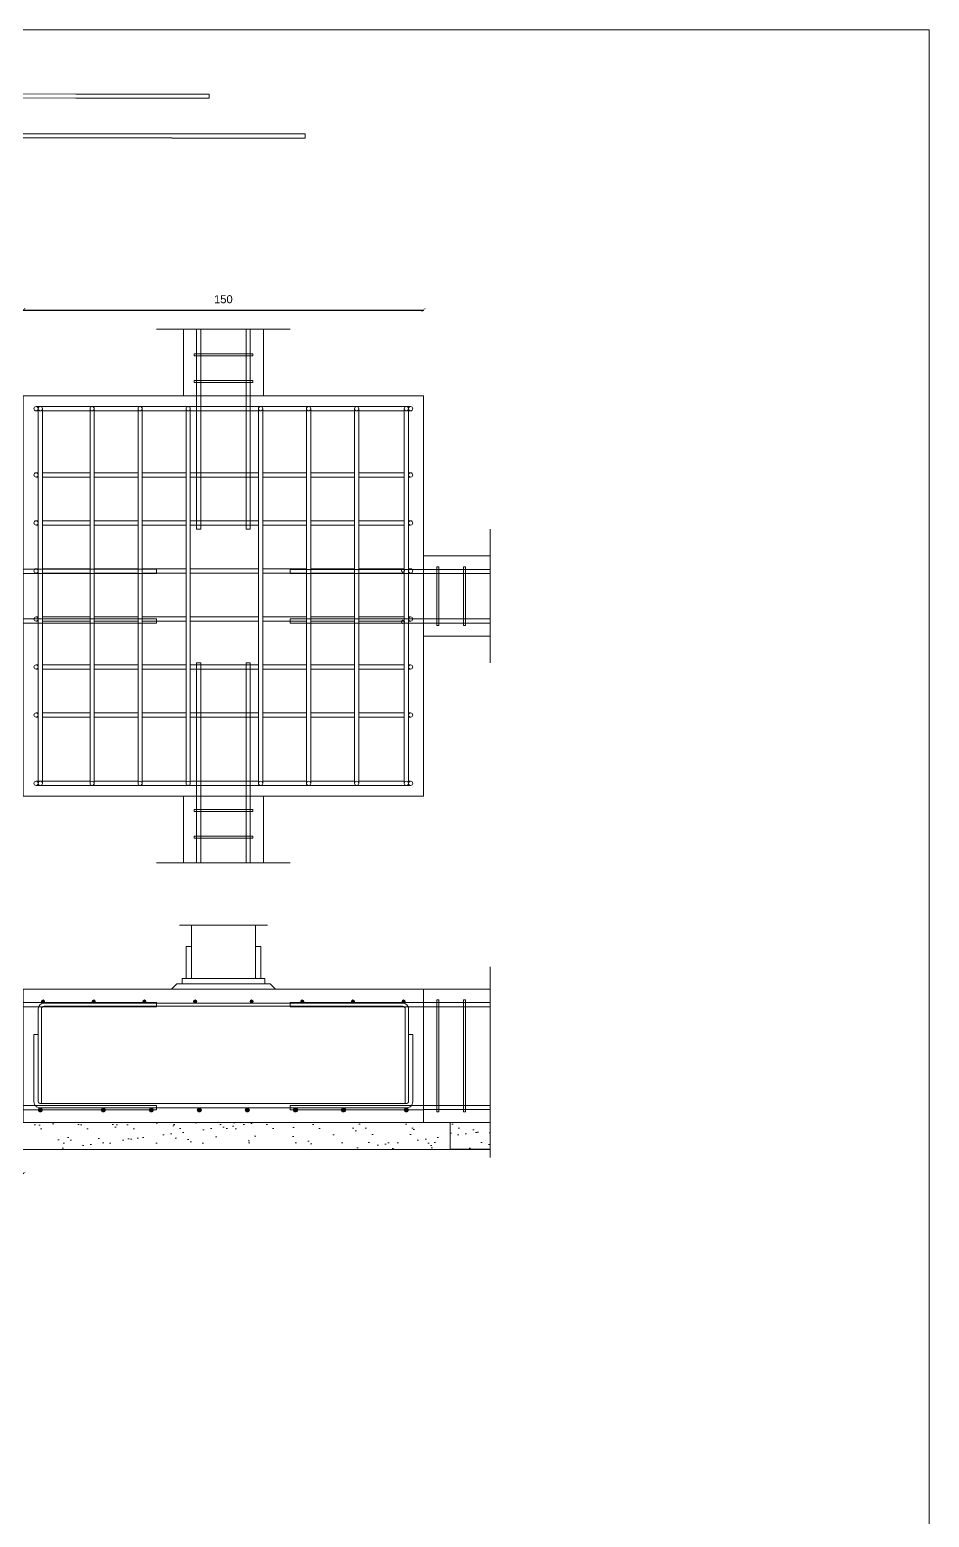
# Model space of a CAD drawing. Header units: millimetres. Extents: x 1415 to 3549, y 2194 to 4677.
# Drawn here: x 1772.3 to 1775.67, y 2338.82 to 2344.39 of the extents above; entities that cross this region are included whole.
import ezdxf

# ---------------------------------------------------------------- set-up
doc = ezdxf.new("R2010")
doc.units = ezdxf.units.MM
doc.linetypes.add('ACAD_ISO02W100', pattern=[15, 12, -3])
doc.layers.get('0').update_dxf_attribs({"plot": 0})
for name, color, linetype, lineweight in [('armature longitudinali', 5, 'Continuous', 9), ('bulloni', 170, 'Continuous', 15), ('giunti', 7, 'Continuous', 15), ('Layer4', 7, 'Continuous', 15), ('quote', 252, 'Continuous', 5), ('sezione', 18, 'ACAD_ISO02W100', 20), ('staffe', 10, 'Continuous', 9)]:
    doc.layers.add(name, color=color, linetype=linetype, lineweight=lineweight)
doc.styles.get("Standard").update_dxf_attribs({"font": 'arial.ttf'})
doc.dimstyles.new('quote c.a 1 sezione setti', dxfattribs={"dimtxt": 0.03, "dimasz": 0.015, "dimexe": 0.0005, "dimexo": 0.0015, "dimgap": 0.025, "dimtad": 2, "dimtih": 1, "dimtoh": 1, "dimdec": 0, "dimlfac": 100, "dimzin": 0, "dimdsep": 46, "dimtxsty": 'Standard', "dimblk": 'ARCHTICK', "dimcen": 0, "dimclre": 252, "dimadec": 0, "dimazin": 2, "dimtfac": 1, "dimtdec": 0, "dimtofl": 0, "dimtmove": 0, "dimatfit": 3, "dimfxl": 0.0035, "dimfxlon": 1, "dimtolj": 1, "dimtzin": 0, "dimarcsym": 0})

# ---------------------------------------------------------------- blocks, each defined once
blk = doc.blocks.new('*U221')
at = {"layer": 'armature longitudinali'}
blk.add_circle((0, 0), 0.008, dxfattribs=at)
blk = doc.blocks.new('*U222')
at = {"layer": 'Layer4', "color": 0, "linetype": 'ByBlock', "lineweight": -2, "transparency": 16777216}
blk.add_blockref('*U221', (0, 0), dxfattribs=at)
blk = doc.blocks.new('*U215')
at = {"layer": 'armature longitudinali'}
blk.add_circle((0, 0), 0.008, dxfattribs=at)
blk = doc.blocks.new('*U216')
at = {"layer": 'Layer4', "color": 0, "linetype": 'ByBlock', "lineweight": -2, "transparency": 16777216}
for p in [(0, 0), (0.18, 0), (0.36, 0), (0.54, 0), (0.72, 0), (0.9, 0)]:
    blk.add_blockref('*U215', p, dxfattribs=at)
blk = doc.blocks.new('*U217')
at = {"layer": 'armature longitudinali'}
blk.add_circle((0, 0), 0.008, dxfattribs=at)
blk = doc.blocks.new('*U218')
at = {"layer": 'Layer4', "color": 0, "linetype": 'ByBlock', "lineweight": -2, "transparency": 16777216}
blk.add_blockref('*U217', (0, 0), dxfattribs=at)
blk = doc.blocks.new('*U219')
at = {"layer": 'armature longitudinali'}
blk.add_circle((0, 0), 0.006, dxfattribs=at)
blk = doc.blocks.new('*U220')
at = {"layer": 'Layer4', "color": 0, "linetype": 'ByBlock', "lineweight": -2, "transparency": 16777216}
for p in [(0, 0), (0.19, 0), (0.38, 0), (0.57, 0)]:
    blk.add_blockref('*U219', p, dxfattribs=at)
blk = doc.blocks.new('*U223')
at = {"layer": 'armature longitudinali'}
blk.add_circle((0, 0), 0.006, dxfattribs=at)
blk = doc.blocks.new('*U224')
at = {"layer": 'Layer4', "color": 0, "linetype": 'ByBlock', "lineweight": -2, "transparency": 16777216}
for p in [(0, 0), (0.19, 0), (0.38, 0), (0.57, 0)]:
    blk.add_blockref('*U223', p, dxfattribs=at)
blk = doc.blocks.new('*U259')
at = {"layer": 'staffe'}
blk.add_lwpolyline([(-0.004, -0.11), (-0.004, 0.11), (0.004, 0.11), (0.004, -0.11), (-0.004, -0.11), (-0.004, -0.11)], dxfattribs=at)
blk = doc.blocks.new('*U260')
at = {"layer": 'Layer4', "color": 0, "linetype": 'ByBlock', "lineweight": -2, "transparency": 16777216}
for p in [(0, 0), (0.1, 0)]:
    blk.add_blockref('*U259', p, dxfattribs=at)
blk = doc.blocks.new('*U255')
at = {"layer": 'staffe'}
blk.add_lwpolyline([(-0.004, -0.11), (-0.004, 0.11), (0.004, 0.11), (0.004, -0.11), (-0.004, -0.11), (-0.004, -0.11)], dxfattribs=at)
blk = doc.blocks.new('*U256')
at = {"layer": 'Layer4', "color": 0, "linetype": 'ByBlock', "lineweight": -2, "transparency": 16777216}
for p in [(0, 0), (0.1, 0)]:
    blk.add_blockref('*U255', p, dxfattribs=at)
blk = doc.blocks.new('*U257')
at = {"layer": 'staffe'}
blk.add_lwpolyline([(-0.004, -0.11), (-0.004, 0.11), (0.004, 0.11), (0.004, -0.11), (-0.004, -0.11), (-0.004, -0.11)], dxfattribs=at)
blk = doc.blocks.new('*U258')
at = {"layer": 'Layer4', "color": 0, "linetype": 'ByBlock', "lineweight": -2, "transparency": 16777216}
for p in [(0, 0), (0.1, 0)]:
    blk.add_blockref('*U257', p, dxfattribs=at)
blk = doc.blocks.new('_ArchTick')
at = {"color": 0, "linetype": 'ByBlock', "const_width": 0.15}
blk.add_lwpolyline([(-0.5, -0.5), (0.5, 0.5)], dxfattribs=at)
blk = doc.blocks.new('*D271')
at = {"layer": 'Defpoints', "color": 0, "transparency": 16777216}
for p in [(1771.6771, 2340.1957), (1772.2771, 2340.1418), (1771.6771, 2340.1035)]:
    blk.add_point(p, dxfattribs=at)
at = {"layer": 'quote', "color": 252, "lineweight": -2, "transparency": 16777216}
for p, q in [((1771.6771, 2340.107), (1771.6771, 2340.103)), ((1772.2771, 2340.107), (1772.2771, 2340.103))]:
    blk.add_line(p, q, dxfattribs=at)
at = {"layer": 'quote', "color": 0, "linetype": 'Continuous', "lineweight": -2, "transparency": 16777216}
blk.add_line((1772.2771, 2340.1035), (1771.6771, 2340.1035), dxfattribs=at)
at = {"layer": 'quote', "color": 0, "lineweight": -2, "transparency": 16777216, "xscale": 0.015, "yscale": 0.015, "zscale": 0.015, "rotation": 180}
blk.add_blockref('_ArchTick', (1771.6771, 2340.1035), dxfattribs=at)
at = {"layer": 'quote', "color": 0, "lineweight": -2, "transparency": 16777216, "xscale": 0.015, "yscale": 0.015, "zscale": 0.015}
blk.add_blockref('_ArchTick', (1772.2771, 2340.1035), dxfattribs=at)
at = {"layer": 'quote', "color": 0, "transparency": 16777216, "insert": (1771.9771, 2340.0645), "char_height": 0.03, "width": 1.64748, "attachment_point": 5}
blk.add_mtext('\\A1;{\\H0.66667x;po6, 8\\A0;\\fBahnschrift Light|b0|i0|c0|p34;∅8/10  L=60}', dxfattribs=at)
blk = doc.blocks.new('*D373')
at = {"layer": 'Defpoints', "color": 0, "transparency": 16777216}
for p in [(1773.7771, 2343.3408), (1772.2771, 2342.8092), (1773.7771, 2342.8092)]:
    blk.add_point(p, dxfattribs=at)
at = {"layer": 'quote', "color": 252, "lineweight": -2, "transparency": 16777216}
for p, q in [((1772.2771, 2343.3373), (1772.2771, 2343.3413)), ((1773.7771, 2343.3373), (1773.7771, 2343.3413))]:
    blk.add_line(p, q, dxfattribs=at)
at = {"layer": 'quote', "color": 0, "linetype": 'Continuous', "lineweight": -2, "transparency": 16777216}
blk.add_line((1772.2771, 2343.3408), (1773.7771, 2343.3408), dxfattribs=at)
at = {"layer": 'quote', "color": 0, "lineweight": -2, "transparency": 16777216, "xscale": 0.015, "yscale": 0.015, "zscale": 0.015, "rotation": 180}
blk.add_blockref('_ArchTick', (1772.2771, 2343.3408), dxfattribs=at)
at = {"layer": 'quote', "color": 0, "lineweight": -2, "transparency": 16777216, "xscale": 0.015, "yscale": 0.015, "zscale": 0.015}
blk.add_blockref('_ArchTick', (1773.7771, 2343.3408), dxfattribs=at)
at = {"layer": 'quote', "color": 0, "transparency": 16777216, "insert": (1773.0271, 2343.3812), "char_height": 0.03, "attachment_point": 5}
blk.add_mtext('\\A1;150', dxfattribs=at)
blk = doc.blocks.new('*U1012')
at = {"layer": 'staffe'}
blk.add_lwpolyline([(0.004, -0.026), (0.004, 0.21), (-0.004, 0.21), (-0.004, -0.21), (0.004, -0.21), (0.004, -0.026)], dxfattribs=at)
blk = doc.blocks.new('*U1013')
at = {"layer": 'Layer4', "color": 0, "linetype": 'ByBlock', "lineweight": -2, "transparency": 16777216}
for p in [(-0.1, 0), (0, 0)]:
    blk.add_blockref('*U1012', p, dxfattribs=at)
blk = doc.blocks.new('*U1072')
at = {"layer": 'armature longitudinali'}
blk.add_circle((0, 0), 0.008, dxfattribs=at)
blk = doc.blocks.new('*U1073')
at = {"layer": 'Layer4', "color": 0, "linetype": 'ByBlock', "lineweight": -2, "transparency": 16777216}
blk.add_blockref('*U1072', (0, 0), dxfattribs=at)
blk = doc.blocks.new('*U1070')
at = {"layer": 'armature longitudinali'}
blk.add_circle((0, 0), 0.008, dxfattribs=at)
blk = doc.blocks.new('*U1071')
at = {"layer": 'Layer4', "color": 0, "linetype": 'ByBlock', "lineweight": -2, "transparency": 16777216}
blk.add_blockref('*U1070', (0, 0), dxfattribs=at)
blk = doc.blocks.new('*U1076')
at = {"layer": 'armature longitudinali'}
blk.add_circle((0, 0), 0.008, dxfattribs=at)
blk = doc.blocks.new('*U1077')
at = {"layer": 'Layer4', "color": 0, "linetype": 'ByBlock', "lineweight": -2, "transparency": 16777216}
blk.add_blockref('*U1076', (0, 0), dxfattribs=at)
blk = doc.blocks.new('*U1074')
at = {"layer": 'armature longitudinali'}
blk.add_circle((0, 0), 0.008, dxfattribs=at)
blk = doc.blocks.new('*U1075')
at = {"layer": 'Layer4', "color": 0, "linetype": 'ByBlock', "lineweight": -2, "transparency": 16777216}
blk.add_blockref('*U1074', (0, 0), dxfattribs=at)
blk = doc.blocks.new('*U1060')
at = {"layer": 'armature longitudinali'}
blk.add_circle((0, 0), 0.008, dxfattribs=at)
blk = doc.blocks.new('*U1061')
at = {"layer": 'armature longitudinali', "color": 0, "linetype": 'ByBlock', "lineweight": -2, "transparency": 16777216}
for p in [(0, 0), (0.18, 0), (0.36, 0), (0.54, 0), (0.72, 0), (0.9, 0)]:
    blk.add_blockref('*U1060', p, dxfattribs=at)
blk = doc.blocks.new('*U1062')
at = {"layer": 'armature longitudinali'}
blk.add_circle((0, 0), 0.008, dxfattribs=at)
blk = doc.blocks.new('*U1063')
at = {"layer": 'Layer4', "color": 0, "linetype": 'ByBlock', "lineweight": -2, "transparency": 16777216}
blk.add_blockref('*U1062', (0, 0), dxfattribs=at)
blk = doc.blocks.new('*U1064')
at = {"layer": 'armature longitudinali'}
blk.add_circle((0, 0), 0.008, dxfattribs=at)
blk = doc.blocks.new('*U1065')
at = {"layer": 'Layer4', "color": 0, "linetype": 'ByBlock', "lineweight": -2, "transparency": 16777216}
blk.add_blockref('*U1064', (0, 0), dxfattribs=at)
blk = doc.blocks.new('*U1066')
at = {"layer": 'armature longitudinali'}
blk.add_circle((0, 0), 0.008, dxfattribs=at)
blk = doc.blocks.new('*U1067')
at = {"layer": 'Layer4', "color": 0, "linetype": 'ByBlock', "lineweight": -2, "transparency": 16777216}
for p in [(0, 0), (0.18, 0), (0.36, 0), (0.54, 0), (0.72, 0), (0.9, 0)]:
    blk.add_blockref('*U1066', p, dxfattribs=at)
blk = doc.blocks.new('*U1068')
at = {"layer": 'armature longitudinali'}
blk.add_circle((0, 0), 0.008, dxfattribs=at)
blk = doc.blocks.new('*U1069')
at = {"layer": 'Layer4', "color": 0, "linetype": 'ByBlock', "lineweight": -2, "transparency": 16777216}
blk.add_blockref('*U1068', (0, 0), dxfattribs=at)
blk = doc.blocks.new('*U1058')
at = {"layer": 'armature longitudinali'}
blk.add_circle((0, 0), 0.008, dxfattribs=at)
blk = doc.blocks.new('*U1059')
at = {"layer": 'Layer4', "color": 0, "linetype": 'ByBlock', "lineweight": -2, "transparency": 16777216}
blk.add_blockref('*U1058', (0, 0), dxfattribs=at)
blk = doc.blocks.new('*U1104')
at = {"layer": 'armature longitudinali'}
blk.add_circle((0, 0), 0.008, dxfattribs=at)
blk = doc.blocks.new('*U1105')
at = {"layer": 'Layer4', "color": 0, "linetype": 'ByBlock', "lineweight": -2, "transparency": 16777216}
blk.add_blockref('*U1104', (0, 0), dxfattribs=at)
blk = doc.blocks.new('*U1094')
at = {"layer": 'armature longitudinali'}
blk.add_circle((0, 0), 0.008, dxfattribs=at)
blk = doc.blocks.new('*U1095')
at = {"layer": 'Layer4', "color": 0, "linetype": 'ByBlock', "lineweight": -2, "transparency": 16777216}
blk.add_blockref('*U1094', (0, 0), dxfattribs=at)
blk = doc.blocks.new('*U1096')
at = {"layer": 'armature longitudinali'}
blk.add_circle((0, 0), 0.008, dxfattribs=at)
blk = doc.blocks.new('*U1097')
at = {"layer": 'Layer4', "color": 0, "linetype": 'ByBlock', "lineweight": -2, "transparency": 16777216}
blk.add_blockref('*U1096', (0, 0), dxfattribs=at)
blk = doc.blocks.new('*U1098')
at = {"layer": 'armature longitudinali'}
blk.add_circle((0, 0), 0.008, dxfattribs=at)
blk = doc.blocks.new('*U1099')
at = {"layer": 'Layer4', "color": 0, "linetype": 'ByBlock', "lineweight": -2, "transparency": 16777216}
blk.add_blockref('*U1098', (0, 0), dxfattribs=at)
blk = doc.blocks.new('*U1100')
at = {"layer": 'armature longitudinali'}
blk.add_circle((0, 0), 0.008, dxfattribs=at)
blk = doc.blocks.new('*U1101')
at = {"layer": 'Layer4', "color": 0, "linetype": 'ByBlock', "lineweight": -2, "transparency": 16777216}
blk.add_blockref('*U1100', (0, 0), dxfattribs=at)
blk = doc.blocks.new('*U1102')
at = {"layer": 'armature longitudinali'}
blk.add_circle((0, 0), 0.008, dxfattribs=at)
blk = doc.blocks.new('*U1103')
at = {"layer": 'Layer4', "color": 0, "linetype": 'ByBlock', "lineweight": -2, "transparency": 16777216}
blk.add_blockref('*U1102', (0, 0), dxfattribs=at)
blk = doc.blocks.new('*U1080')
at = {"layer": 'armature longitudinali'}
blk.add_circle((0, 0), 0.008, dxfattribs=at)
blk = doc.blocks.new('*U1081')
at = {"layer": 'Layer4', "color": 0, "linetype": 'ByBlock', "lineweight": -2, "transparency": 16777216}
blk.add_blockref('*U1080', (0, 0), dxfattribs=at)
blk = doc.blocks.new('*U1078')
at = {"layer": 'armature longitudinali'}
blk.add_circle((0, 0), 0.008, dxfattribs=at)
blk = doc.blocks.new('*U1079')
at = {"layer": 'Layer4', "color": 0, "linetype": 'ByBlock', "lineweight": -2, "transparency": 16777216}
blk.add_blockref('*U1078', (0, 0), dxfattribs=at)
blk = doc.blocks.new('*U1092')
at = {"layer": 'armature longitudinali'}
blk.add_circle((0, 0), 0.008, dxfattribs=at)
blk = doc.blocks.new('*U1093')
at = {"layer": 'Layer4', "color": 0, "linetype": 'ByBlock', "lineweight": -2, "transparency": 16777216}
blk.add_blockref('*U1092', (0, 0), dxfattribs=at)
blk = doc.blocks.new('*U1082')
at = {"layer": 'armature longitudinali'}
blk.add_circle((0, 0), 0.008, dxfattribs=at)
blk = doc.blocks.new('*U1083')
at = {"layer": 'Layer4', "color": 0, "linetype": 'ByBlock', "lineweight": -2, "transparency": 16777216}
blk.add_blockref('*U1082', (0, 0), dxfattribs=at)
blk = doc.blocks.new('*U1084')
at = {"layer": 'armature longitudinali'}
blk.add_circle((0, 0), 0.008, dxfattribs=at)
blk = doc.blocks.new('*U1085')
at = {"layer": 'Layer4', "color": 0, "linetype": 'ByBlock', "lineweight": -2, "transparency": 16777216}
blk.add_blockref('*U1084', (0, 0), dxfattribs=at)
blk = doc.blocks.new('*U1086')
at = {"layer": 'armature longitudinali'}
blk.add_circle((0, 0), 0.008, dxfattribs=at)
blk = doc.blocks.new('*U1087')
at = {"layer": 'Layer4', "color": 0, "linetype": 'ByBlock', "lineweight": -2, "transparency": 16777216}
blk.add_blockref('*U1086', (0, 0), dxfattribs=at)
blk = doc.blocks.new('*U1088')
at = {"layer": 'armature longitudinali'}
blk.add_circle((0, 0), 0.008, dxfattribs=at)
blk = doc.blocks.new('*U1089')
at = {"layer": 'Layer4', "color": 0, "linetype": 'ByBlock', "lineweight": -2, "transparency": 16777216}
blk.add_blockref('*U1088', (0, 0), dxfattribs=at)
blk = doc.blocks.new('*U1090')
at = {"layer": 'armature longitudinali'}
blk.add_circle((0, 0), 0.008, dxfattribs=at)
blk = doc.blocks.new('*U1091')
at = {"layer": 'Layer4', "color": 0, "linetype": 'ByBlock', "lineweight": -2, "transparency": 16777216}
blk.add_blockref('*U1090', (0, 0), dxfattribs=at)

msp = doc.modelspace()

# ---------------------------------------------------------------- hatches: boundary and pattern name
at = {"layer": 'Layer4', "transparency": 33554687}
h = msp.add_hatch(color=0, dxfattribs=at)
h.dxf.hatch_style = 1
h.paths.add_polyline_path([(1772.3571, 2340.7494, 1), (1772.3451, 2340.7494, 1)])
h = msp.add_hatch(color=0, dxfattribs=at)
h.dxf.hatch_style = 1
h.paths.add_polyline_path([(1772.5471, 2340.7494, 1), (1772.5351, 2340.7494, 1)])
h = msp.add_hatch(color=0, dxfattribs=at)
h.dxf.hatch_style = 1
h.paths.add_polyline_path([(1772.7371, 2340.7494, 1), (1772.7251, 2340.7494, 1)])
h = msp.add_hatch(color=0, dxfattribs=at)
h.dxf.hatch_style = 1
h.paths.add_polyline_path([(1772.9271, 2340.7494, 1), (1772.9151, 2340.7494, 1)])
h = msp.add_hatch(color=0, dxfattribs=at)
h.dxf.hatch_style = 1
h.paths.add_polyline_path([(1773.1391, 2340.7494, 1), (1773.1271, 2340.7494, 1)])
h = msp.add_hatch(color=0, dxfattribs=at)
h.dxf.hatch_style = 1
h.paths.add_polyline_path([(1773.3291, 2340.7494, 1), (1773.3171, 2340.7494, 1)])
h = msp.add_hatch(color=0, dxfattribs=at)
h.dxf.hatch_style = 1
h.paths.add_polyline_path([(1773.5191, 2340.7494, 1), (1773.5071, 2340.7494, 1)])
h = msp.add_hatch(color=0, dxfattribs=at)
h.dxf.hatch_style = 1
h.paths.add_polyline_path([(1773.7091, 2340.7494, 1), (1773.6971, 2340.7494, 1)])
h = msp.add_hatch(color=0, dxfattribs=at)
h.dxf.hatch_style = 1
h.paths.add_polyline_path([(1772.3491, 2340.3434, 1), (1772.3331, 2340.3434, 1)])
h = msp.add_hatch(color=0, dxfattribs=at)
h.dxf.hatch_style = 1
h.paths.add_polyline_path([(1772.5851, 2340.3434, 1), (1772.5691, 2340.3434, 1)])
h = msp.add_hatch(color=0, dxfattribs=at)
h.dxf.hatch_style = 1
h.paths.add_polyline_path([(1772.7651, 2340.3434, 1), (1772.7491, 2340.3434, 1)])
h = msp.add_hatch(color=0, dxfattribs=at)
h.dxf.hatch_style = 1
h.paths.add_polyline_path([(1772.9451, 2340.3434, 1), (1772.9291, 2340.3434, 1)])
h = msp.add_hatch(color=0, dxfattribs=at)
h.dxf.hatch_style = 1
h.paths.add_polyline_path([(1773.1251, 2340.3434, 1), (1773.1091, 2340.3434, 1)])
h = msp.add_hatch(color=0, dxfattribs=at)
h.dxf.hatch_style = 1
h.paths.add_polyline_path([(1773.3051, 2340.3434, 1), (1773.2891, 2340.3434, 1)])
h = msp.add_hatch(color=0, dxfattribs=at)
h.dxf.hatch_style = 1
h.paths.add_polyline_path([(1773.4851, 2340.3434, 1), (1773.4691, 2340.3434, 1)])
h = msp.add_hatch(color=0, dxfattribs=at)
h.dxf.hatch_style = 1
h.paths.add_polyline_path([(1773.7211, 2340.3434, 1), (1773.7051, 2340.3434, 1)])
at = {"layer": 'Layer4', "true_color": 0xc7c8ca}
h = msp.add_hatch(dxfattribs=at)
h.set_pattern_fill('AR-SAND', color=9, scale=0.0022)
h.paths.add_polyline_path([(1773.8772, 2340.2954), (1773.8772, 2340.2954), (1772.7126, 2340.2954), (1772.1771, 2340.2954), (1772.1772, 2340.1954), (1773.8772, 2340.1954)])
h = msp.add_hatch(dxfattribs=at)
h.set_pattern_fill('AR-SAND', color=9, scale=0.0022)
h.paths.add_polyline_path([(1773.8771, 2340.2954), (1774.0271, 2340.2954), (1774.0271, 2340.1953), (1773.8771, 2340.1954)])
h = msp.add_hatch(dxfattribs=at)
h.set_pattern_fill('AR-SAND', color=9, scale=0.0022)
h.paths.add_polyline_path([(1773.8772, 2340.296), (1774.0272, 2340.296), (1774.0272, 2340.1959), (1773.8772, 2340.196)])

# ---------------------------------------------------------------- linework, layer by layer
at = {"layer": 'armature longitudinali'}
for p, q in [((1772.8336, 2343.9862), (1769.8336, 2343.9847)), ((1773.7771, 2340.3449), (1774.0272, 2340.3448))]:
    msp.add_line(p, q, dxfattribs=at)
for points in [[(1772.4743, 2344.1505), (1769.4743, 2344.152)], [(1772.4743, 2344.1345), (1772.9743, 2344.1345), (1772.9743, 2344.1505), (1772.4743, 2344.1505)], [(1772.4743, 2344.1345), (1769.4743, 2344.136)], [(1772.8336, 2344.0007), (1769.8336, 2344.0007)], [(1772.8336, 2343.9852), (1773.3336, 2343.9852), (1773.3336, 2344.0012), (1772.8336, 2344.0012)], [(1772.9261, 2343.2691), (1772.9261, 2342.5191), (1772.9421, 2342.5191), (1772.9421, 2343.2691)], [(1773.1121, 2343.2691), (1773.1121, 2342.5191), (1773.1281, 2342.5191), (1773.1281, 2343.2691)], [(1773.7291, 2342.9791), (1772.3251, 2342.9791)], [(1772.3331, 2341.5668), (1772.3331, 2342.9708)], [(1772.3491, 2341.5671), (1772.3491, 2342.9711)], [(1772.5272, 2341.5668), (1772.5272, 2342.9708)], [(1772.5432, 2341.5671), (1772.5432, 2342.9711)], [(1772.7072, 2341.5668), (1772.7072, 2342.9708)], [(1772.7232, 2341.5671), (1772.7232, 2342.9711)], [(1772.8872, 2341.5668), (1772.8872, 2342.9708)], [(1772.9032, 2341.5671), (1772.9032, 2342.9711)], [(1773.1588, 2341.5668), (1773.1588, 2342.9708)], [(1773.1748, 2341.5671), (1773.1748, 2342.9711)], [(1773.3388, 2341.5668), (1773.3388, 2342.9708)], [(1773.3548, 2341.5671), (1773.3548, 2342.9711)], [(1773.5188, 2341.5668), (1773.5188, 2342.9708)], [(1773.5348, 2341.5671), (1773.5348, 2342.9711)], [(1773.7051, 2341.5671), (1773.7051, 2342.9708)], [(1773.7211, 2341.5671), (1773.7211, 2342.9711)], [(1772.3331, 2342.9631), (1772.3254, 2342.9631)], [(1772.5272, 2342.9631), (1772.3491, 2342.9631)], [(1772.7072, 2342.9631), (1772.5432, 2342.9631)], [(1772.8872, 2342.9631), (1772.7232, 2342.9631)], [(1773.1588, 2342.9631), (1772.9032, 2342.9631)], [(1773.3388, 2342.9631), (1773.1748, 2342.9631)], [(1773.5188, 2342.9631), (1773.3548, 2342.9631)], [(1773.7051, 2342.9631), (1773.5348, 2342.9631)], [(1773.7294, 2342.9631), (1773.7211, 2342.9631)], [(1772.3331, 2342.7151), (1772.3249, 2342.7151)], [(1772.3331, 2342.7311), (1772.3251, 2342.7311)], [(1772.5272, 2342.7311), (1772.3491, 2342.7311)], [(1772.5272, 2342.7151), (1772.3491, 2342.7151)], [(1772.7072, 2342.7311), (1772.5432, 2342.7311)], [(1772.7072, 2342.7151), (1772.5432, 2342.7151)], [(1772.8872, 2342.7311), (1772.7232, 2342.7311)], [(1772.8872, 2342.7151), (1772.7232, 2342.7151)], [(1773.1588, 2342.7311), (1772.9032, 2342.7311)], [(1773.1588, 2342.7151), (1772.9032, 2342.7151)], [(1773.3388, 2342.7311), (1773.1748, 2342.7311)], [(1773.3388, 2342.7151), (1773.1748, 2342.7151)], [(1773.5188, 2342.7311), (1773.3548, 2342.7311)], [(1773.5188, 2342.7151), (1773.3548, 2342.7151)], [(1773.7051, 2342.7311), (1773.5348, 2342.7311)], [(1773.7051, 2342.7151), (1773.5348, 2342.7151)], [(1773.7291, 2342.7311), (1773.7211, 2342.7311)], [(1773.7291, 2342.7151), (1773.7211, 2342.7151)], [(1772.3331, 2342.5511), (1772.3251, 2342.5511)], [(1772.3331, 2342.5351), (1772.3251, 2342.5351)], [(1772.5272, 2342.5511), (1772.3491, 2342.5511)], [(1772.5272, 2342.5351), (1772.3491, 2342.5351)], [(1772.7072, 2342.5511), (1772.5432, 2342.5511)], [(1772.7072, 2342.5351), (1772.5432, 2342.5351)], [(1772.8872, 2342.5511), (1772.7232, 2342.5511)], [(1772.8872, 2342.5351), (1772.7232, 2342.5351)], [(1773.1588, 2342.5511), (1772.9032, 2342.5511)], [(1773.1588, 2342.5351), (1772.9032, 2342.5351)], [(1773.3388, 2342.5511), (1773.1748, 2342.5511)], [(1773.3388, 2342.5351), (1773.1748, 2342.5351)], [(1773.5188, 2342.5511), (1773.3548, 2342.5511)], [(1773.5188, 2342.5351), (1773.3548, 2342.5351)], [(1773.7051, 2342.5511), (1773.5348, 2342.5511)], [(1773.7051, 2342.5351), (1773.5348, 2342.5351)], [(1773.7291, 2342.5511), (1773.7211, 2342.5511)], [(1773.7291, 2342.5351), (1773.7211, 2342.5351)], [(1772.2771, 2342.3536), (1772.7771, 2342.3536), (1772.7771, 2342.3696), (1772.2771, 2342.3696)], [(1772.3331, 2342.3551), (1772.3249, 2342.3551)], [(1772.3331, 2342.3711), (1772.3251, 2342.3711)], [(1772.5272, 2342.3711), (1772.3491, 2342.3711)], [(1772.5272, 2342.3551), (1772.3491, 2342.3551)], [(1772.7072, 2342.3711), (1772.5432, 2342.3711)], [(1772.7072, 2342.3551), (1772.5432, 2342.3551)], [(1772.8872, 2342.3711), (1772.7232, 2342.3711)], [(1772.8872, 2342.3551), (1772.7232, 2342.3551)], [(1773.1588, 2342.3711), (1772.9032, 2342.3711)], [(1773.1588, 2342.3551), (1772.9032, 2342.3551)], [(1773.3388, 2342.3711), (1773.1748, 2342.3711)], [(1773.3388, 2342.3551), (1773.1748, 2342.3551)], [(1774.0271, 2342.3531), (1773.2771, 2342.3531), (1773.2771, 2342.3691), (1774.0271, 2342.3691)], [(1773.5188, 2342.3711), (1773.3548, 2342.3711)], [(1773.5188, 2342.3551), (1773.3548, 2342.3551)], [(1773.7051, 2342.3711), (1773.5348, 2342.3711)], [(1773.7051, 2342.3551), (1773.5348, 2342.3551)], [(1773.7291, 2342.3711), (1773.7211, 2342.3711)], [(1773.7294, 2342.3551), (1773.7211, 2342.3551)], [(1772.3331, 2342.1911), (1772.3251, 2342.1911)], [(1772.5272, 2342.1911), (1772.3491, 2342.1911)], [(1772.7072, 2342.1911), (1772.5432, 2342.1911)], [(1772.8872, 2342.1911), (1772.7232, 2342.1911)], [(1773.1588, 2342.1911), (1772.9032, 2342.1911)], [(1773.3388, 2342.1911), (1773.1748, 2342.1911)], [(1773.5188, 2342.1911), (1773.3548, 2342.1911)], [(1773.7051, 2342.1911), (1773.5348, 2342.1911)], [(1773.7291, 2342.1911), (1773.7211, 2342.1911)], [(1772.2771, 2342.1676), (1772.7771, 2342.1676), (1772.7771, 2342.1836), (1772.2771, 2342.1836)], [(1772.3331, 2342.1751), (1772.3251, 2342.1751)], [(1772.5272, 2342.1751), (1772.3491, 2342.1751)], [(1772.7072, 2342.1751), (1772.5432, 2342.1751)], [(1772.8872, 2342.1751), (1772.7232, 2342.1751)], [(1773.1588, 2342.1751), (1772.9032, 2342.1751)], [(1773.3388, 2342.1751), (1773.1748, 2342.1751)], [(1774.0271, 2342.1671), (1773.2771, 2342.1671), (1773.2771, 2342.1831), (1774.0271, 2342.1831)], [(1773.5188, 2342.1751), (1773.3548, 2342.1751)], [(1773.7051, 2342.1751), (1773.5348, 2342.1751)], [(1773.7294, 2342.1751), (1773.7211, 2342.1751)], [(1772.3331, 2342.0111), (1772.3251, 2342.0111)], [(1772.3331, 2341.9951), (1772.3251, 2341.9951)], [(1772.5272, 2342.0111), (1772.3491, 2342.0111)], [(1772.5272, 2341.9951), (1772.3491, 2341.9951)], [(1772.7072, 2342.0111), (1772.5432, 2342.0111)], [(1772.7072, 2341.9951), (1772.5432, 2341.9951)], [(1772.8872, 2342.0111), (1772.7232, 2342.0111)], [(1772.8872, 2341.9951), (1772.7232, 2341.9951)], [(1773.1588, 2342.0111), (1772.9032, 2342.0111)], [(1773.1588, 2341.9951), (1772.9032, 2341.9951)], [(1772.9261, 2341.2691), (1772.9261, 2342.0191), (1772.9421, 2342.0191), (1772.9421, 2341.2691)], [(1773.1121, 2341.2691), (1773.1121, 2342.0191), (1773.1281, 2342.0191), (1773.1281, 2341.2691)], [(1773.3388, 2342.0111), (1773.1748, 2342.0111)], [(1773.3388, 2341.9951), (1773.1748, 2341.9951)], [(1773.5188, 2342.0111), (1773.3548, 2342.0111)], [(1773.5188, 2341.9951), (1773.3548, 2341.9951)], [(1773.7051, 2342.0111), (1773.5348, 2342.0111)], [(1773.7051, 2341.9951), (1773.5348, 2341.9951)], [(1773.7291, 2342.0111), (1773.7211, 2342.0111)], [(1773.7291, 2341.9951), (1773.7211, 2341.9951)], [(1772.3331, 2341.8311), (1772.3251, 2341.8311)], [(1772.3331, 2341.8151), (1772.3251, 2341.8151)], [(1772.5272, 2341.8311), (1772.3491, 2341.8311)], [(1772.5272, 2341.8151), (1772.3491, 2341.8151)], [(1772.7072, 2341.8311), (1772.5432, 2341.8311)], [(1772.7072, 2341.8151), (1772.5432, 2341.8151)], [(1772.8872, 2341.8311), (1772.7232, 2341.8311)], [(1772.8872, 2341.8151), (1772.7232, 2341.8151)], [(1773.1588, 2341.8311), (1772.9032, 2341.8311)], [(1773.1588, 2341.8151), (1772.9032, 2341.8151)], [(1773.3388, 2341.8311), (1773.1748, 2341.8311)], [(1773.3388, 2341.8151), (1773.1748, 2341.8151)], [(1773.5188, 2341.8311), (1773.3548, 2341.8311)], [(1773.5188, 2341.8151), (1773.3548, 2341.8151)], [(1773.7051, 2341.8311), (1773.5348, 2341.8311)], [(1773.7051, 2341.8151), (1773.5348, 2341.8151)], [(1773.7291, 2341.8311), (1773.7211, 2341.8311)], [(1773.7294, 2341.8151), (1773.7211, 2341.8151)], [(1772.5272, 2341.5751), (1772.3249, 2341.5751)], [(1772.7072, 2341.5751), (1772.5432, 2341.5751)], [(1772.8872, 2341.5751), (1772.7232, 2341.5751)], [(1773.1588, 2341.5751), (1772.9032, 2341.5751)], [(1773.3388, 2341.5751), (1773.1748, 2341.5751)], [(1773.5188, 2341.5751), (1773.3548, 2341.5751)], [(1773.7051, 2341.5751), (1773.5348, 2341.5751)], [(1773.7291, 2341.5751), (1773.7211, 2341.5751)], [(1773.7291, 2341.5591), (1772.3251, 2341.5591)], [(1772.2771, 2340.7299), (1772.7771, 2340.7299), (1772.7771, 2340.7459), (1772.2771, 2340.7459)], [(1773.7771, 2340.7299), (1773.2771, 2340.7299), (1773.2771, 2340.7459), (1773.7771, 2340.7459)], [(1773.7771, 2340.7459), (1774.0271, 2340.746)], [(1773.7771, 2340.7299), (1774.0271, 2340.73)], [(1772.2771, 2340.3439), (1772.7771, 2340.3439), (1772.7771, 2340.3599), (1772.2771, 2340.3599)], [(1773.7771, 2340.3439), (1773.2771, 2340.3439), (1773.2771, 2340.3599), (1773.7771, 2340.3599)], [(1773.7771, 2340.3594), (1774.0272, 2340.3594)]]:
    msp.add_lwpolyline(points, dxfattribs=at)
for points in [[(1773.7211, 2340.3734), (1773.7211, 2340.7214, 0.414214), (1773.6991, 2340.7434), (1773.0271, 2340.7434), (1772.3551, 2340.7434, 0.414214), (1772.3331, 2340.7214), (1772.3331, 2340.3734)], [(1773.7091, 2340.3674), (1773.7091, 2340.7214, 0.414214), (1773.6991, 2340.7314), (1773.0271, 2340.7314), (1772.3551, 2340.7314, 0.414214), (1772.3451, 2340.7214), (1772.3451, 2340.3674)]]:
    msp.add_lwpolyline(points, format="xyb", dxfattribs=at)
msp.add_lwpolyline([(1773.0271, 2340.3674), (1773.7151, 2340.3674, 0.414214), (1773.7211, 2340.3734), (1773.7211, 2340.6254), (1773.7371, 2340.6254), (1773.7371, 2340.3734, -0.414214), (1773.7151, 2340.3514), (1773.0271, 2340.3514), (1772.3391, 2340.3514, -0.414214), (1772.3171, 2340.3734), (1772.3171, 2340.6254), (1772.3331, 2340.6254), (1772.3331, 2340.3734, 0.414214), (1772.3391, 2340.3674)], format="xyb", close=True, dxfattribs=at)
for centre in [(1773.7004, 2342.3648), (1773.7004, 2342.1723)]:
    msp.add_circle(centre, 0.006, dxfattribs=at)
at = {"layer": 'bulloni'}
msp.add_line((1773.0882, 2340.8359), (1773.0882, 2340.8354), dxfattribs=at)
at = {"layer": 'giunti'}
for points in [[(1772.9071, 2340.8354), (1772.9071, 2340.9554), (1772.8871, 2340.9554), (1772.8871, 2340.8354)], [(1773.1671, 2340.8354), (1773.1671, 2340.9554), (1773.1471, 2340.9554), (1773.1471, 2340.8354)], [(1772.8721, 2340.8354), (1772.8721, 2340.8154), (1773.1821, 2340.8154), (1773.1821, 2340.8354), (1772.8721, 2340.8354)]]:
    msp.add_lwpolyline(points, dxfattribs=at)
at = {"layer": 'Layer4'}
for p, q in [((1773.8771, 2340.1954), (1774.0271, 2340.1953)), ((1773.8772, 2340.196), (1774.0272, 2340.1959))]:
    msp.add_line(p, q, dxfattribs=at)
msp.add_lwpolyline([(1758.9064, 2344.3913), (1775.6736, 2344.3913), (1775.6736, 2331.2461), (1758.9064, 2331.2461)], close=True, dxfattribs=at)
for points in [[(1772.8771, 2343.0191), (1772.8771, 2343.2691)], [(1773.1771, 2343.0191), (1773.1771, 2343.2691)], [(1772.2771, 2341.5191), (1773.7771, 2341.5191), (1773.7771, 2343.0191), (1772.2771, 2343.0191), (1772.2771, 2341.5191)], [(1773.7771, 2342.4191), (1774.0271, 2342.4191)], [(1773.7771, 2342.1191), (1774.0271, 2342.1191)], [(1772.8771, 2341.5191), (1772.8771, 2341.2691)], [(1773.1771, 2341.5191), (1773.1771, 2341.2691)], [(1772.9071, 2340.8354), (1772.9071, 2341.0354)], [(1773.1471, 2341.0354), (1773.1471, 2340.8354)], [(1772.2771, 2340.2954), (1773.7771, 2340.2954), (1773.7771, 2340.7954), (1772.2771, 2340.7954), (1772.2771, 2340.2954)], [(1772.8321, 2340.7954), (1772.8521, 2340.8154), (1772.8721, 2340.8154)], [(1773.2221, 2340.7954), (1773.2021, 2340.8154), (1773.1821, 2340.8154)], [(1774.0271, 2340.7954), (1773.7771, 2340.7954)], [(1772.1771, 2340.2954), (1772.1771, 2340.2954), (1772.1772, 2340.1954), (1773.8772, 2340.1954), (1773.8772, 2340.2954), (1773.8772, 2340.2954), (1772.1771, 2340.2954)], [(1773.7771, 2340.2954), (1774.0271, 2340.2954)], [(1773.7772, 2340.296), (1774.0272, 2340.296)]]:
    msp.add_lwpolyline(points, dxfattribs=at)
at = {"layer": 'sezione'}
for points in [[(1773.2771, 2343.2691), (1773.2771, 2343.2691), (1772.7771, 2343.2691)], [(1774.0271, 2342.0191), (1774.0271, 2342.0191), (1774.0271, 2342.5191)], [(1773.2771, 2341.2691), (1773.2771, 2341.2691), (1772.7771, 2341.2691)], [(1774.0272, 2340.1645), (1774.0272, 2340.1645), (1774.0271, 2340.88)], [(1774.0272, 2340.1645), (1774.0272, 2340.1645), (1774.0271, 2340.88)]]:
    msp.add_lwpolyline(points, dxfattribs=at)
at = {"layer": 'sezione', "linetype": 'ACAD_ISO02W100', "ltscale": 0.2}
msp.add_lwpolyline([(1772.8621, 2341.0354), (1772.8621, 2341.0354), (1773.1921, 2341.0354)], dxfattribs=at)

# ---------------------------------------------------------------- block references
at = {"layer": 'armature longitudinali', "rotation": 90}
msp.add_blockref('*U1061', (1773.7291, 2341.8231), dxfattribs=at)
at = {"layer": 'Layer4', "xscale": -1, "rotation": 270}
for name, p in [('*U260', (1773.0271, 2343.0731)), ('*U1067', (1772.3251, 2341.8231))]:
    msp.add_blockref(name, p, dxfattribs=at)
at = {"layer": 'Layer4'}
for name, p in [('*U1069', (1772.3251, 2342.9711)), ('*U1077', (1772.3411, 2342.9711)), ('*U258', (1773.8311, 2342.2691)), ('*U1059', (1772.3251, 2341.5671)), ('*U1073', (1772.3411, 2341.5671)), ('*U1081', (1772.3411, 2341.5671)), ('*U220', (1772.3511, 2340.7494)), ('*U222', (1772.3411, 2340.3434)), ('*U216', (1772.5771, 2340.3434))]:
    msp.add_blockref(name, p, dxfattribs=at)
at = {"layer": 'Layer4', "xscale": -1}
for name, p in [('*U1103', (1772.5352, 2342.9711)), ('*U1101', (1772.7152, 2342.9711)), ('*U1099', (1772.8952, 2342.9711)), ('*U1097', (1773.1668, 2342.9711)), ('*U1095', (1773.3468, 2342.9711)), ('*U1105', (1773.5268, 2342.9711)), ('*U1075', (1773.7131, 2342.9711)), ('*U1063', (1773.7291, 2342.9711)), ('*U1091', (1772.5352, 2341.5671)), ('*U1089', (1772.7152, 2341.5671)), ('*U1087', (1772.8952, 2341.5671)), ('*U1085', (1773.1668, 2341.5671)), ('*U1083', (1773.3468, 2341.5671)), ('*U1093', (1773.5268, 2341.5671)), ('*U1071', (1773.7131, 2341.5671)), ('*U1079', (1773.7131, 2341.5671)), ('*U1065', (1773.7291, 2341.5671)), ('*U224', (1773.7031, 2340.7494)), ('*U1013', (1773.8311, 2340.5454)), ('*U218', (1773.7131, 2340.3434))]:
    msp.add_blockref(name, p, dxfattribs=at)
at = {"layer": 'Layer4', "rotation": 270}
msp.add_blockref('*U256', (1773.0271, 2341.4651), dxfattribs=at)

# ---------------------------------------------------------------- dimensions: what is measured, and where the dimension line sits
at = {"layer": 'quote'}
dim = msp.add_linear_dim(base=(1773.7771, 2343.3408), p1=(1772.2771, 2342.8092), p2=(1773.7771, 2342.8092), dimstyle='quote c.a 1 sezione setti', dxfattribs=at)
dim.commit()
dim.dimension.update_dxf_attribs({"geometry": '*D373', "text_midpoint": (1773.0271, 2343.3812)})
dim = msp.add_linear_dim(base=(1771.6771, 2340.1035), p1=(1772.2771, 2340.1418), p2=(1771.6771, 2340.1957), angle=180, text='{\\H0.66667x;po6, 8\\A0;\\fBahnschrift Light|b0|i0|c0|p34;∅8/10  L=60}', dimstyle='quote c.a 1 sezione setti', dxfattribs=at)
dim.commit()
dim.dimension.update_dxf_attribs({"geometry": '*D271', "text_midpoint": (1771.9771, 2340.0645)})

doc.saveas('drawing.dxf')
